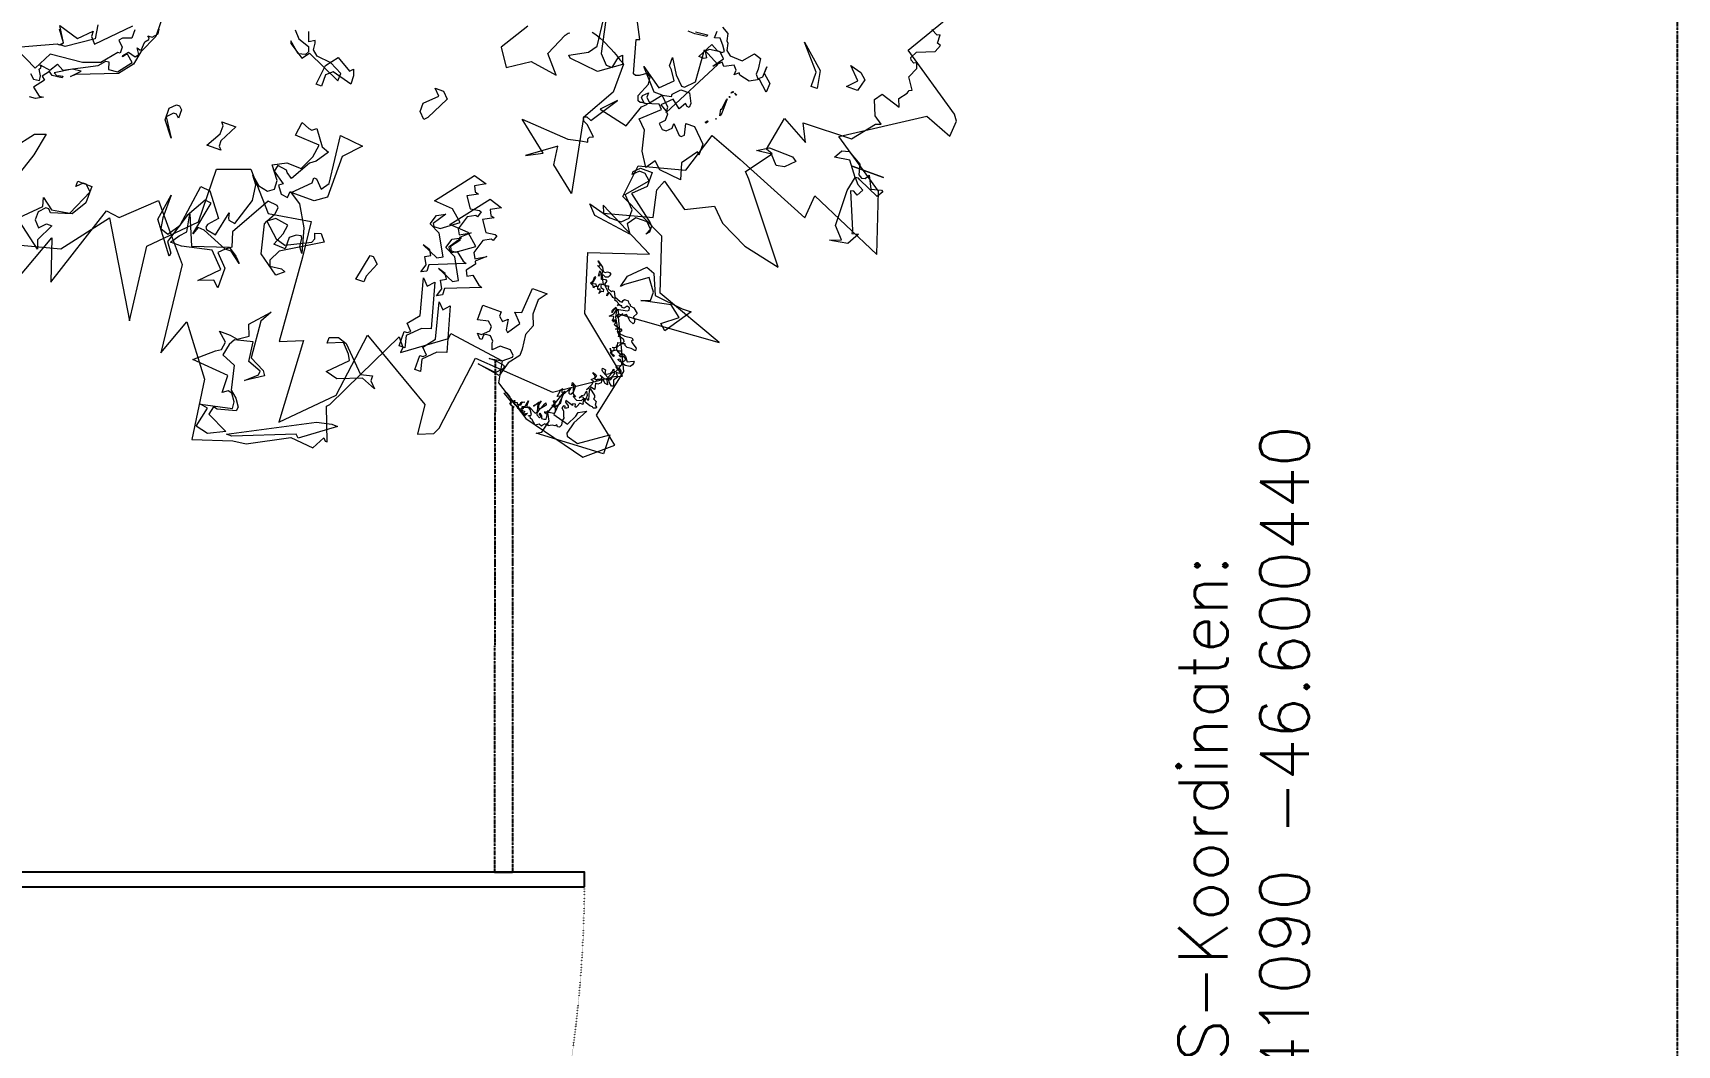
# Model space of a CAD drawing. Header units: millimetres. Extents: x -96513 to 442697, y -70111 to 173034.
# Drawn here: x 8204 to 11571, y -43493 to -41420 of the extents above; entities that cross this region are included whole.
import ezdxf

# ---------------------------------------------------------------- set-up
doc = ezdxf.new("R2010")
doc.units = ezdxf.units.MM
doc.linetypes.add('DUCT', pattern=[1, 0, -1])
doc.linetypes.add('EXPOSED0', pattern=[6.35, 3.175, -0.79375, 0.396875, -0.79375, 0.396875, -0.79375])
doc.layers.add('ARBRE', color=251, linetype='Continuous', lineweight=13)
doc.layers.add('Glass', color=130, linetype='Continuous')
doc.layers.add('Wall-Head', color=133, linetype='Continuous')
doc.layers.add('NE', color=8, linetype='Continuous', plot=False)
doc.styles.get("Standard").update_dxf_attribs({"font": 'ROMANS'})

# ---------------------------------------------------------------- blocks, each defined once
blk = doc.blocks.new('WMF2', base_point=(0, 0.01))
at = {"color": 85, "lineweight": 0}
blk.add_lwpolyline([(166.39, -14.78), (160.89, -29.58), (158.19, -21.39), (152.68, -38.14), (149.95, -37.75), (143.85, -43.43), (139.57, -38.33), (135.29, -33.25), (133.39, -15.7), (130.63, -23.1), (123.64, -13.73), (121.99, -1.9), (114.39, -4.34), (111.72, -4.67), (103.98, -8.76), (99.27, -8.35), (97.95, -10.89), (97.46, -10.41), (97.02, -10.37), (99.54, -16.88), (99.06, -17.38), (95.41, -24.9), (90.83, -34.32), (89.42, -32.65), (89.51, -31.56), (81.64, -37.29), (81.55, -38.39), (70.38, -36.78), (69.61, -32.48), (62.22, -27.79), (49.27, -24.43), (44.16, -28.75), (49.49, -33.04), (47.38, -42.86), (52.22, -53.02), (31.88, -54.47), (45.91, -59.56), (49.4, -70.11), (59.14, -74.81), (58.34, -81.44), (49.36, -83.76), (46.84, -91.88), (40.14, -89.34), (24.4, -82.93), (24.01, -87.6), (8.81, -80.93), (12.69, -92.64), (23.58, -100.08), (8.83, -109.56), (3.27, -107.44), (3.01, -110.61), (3.9, -111.79), (16.57, -120.44), (8.22, -134.47)], dxfattribs=at)
at = {"color": 63, "lineweight": 0}
blk.add_lwpolyline([(100.3, -13.3), (97.37, -13.9), (96.16, -13.9), (102.61, -9.16), (103.21, -9.75), (114.9, -5.14), (116, -5.14), (100.3, -13.3), (100.3, -13.3)], dxfattribs=at)
at = {"color": 52, "lineweight": 0}
for points in [[(122.03, -4.59), (121.2, -8.62), (122.72, -8.94), (116.58, -10.22), (116.74, -11.56), (117.68, -13), (118.53, -13.17), (119.53, -12.5), (119.62, -15.95), (127.05, -16.59), (123.52, -19.64), (122.5, -20.31), (122.25, -21.93), (124.05, -23.52), (121.84, -23.52), (120.32, -23.2), (118.31, -24.55), (119.17, -26.74), (115.88, -30.39), (117.14, -28.09), (116.53, -20.76), (113.49, -19.25), (112.89, -18.34), (116.25, -16.14), (114.07, -18.14), (114, -18.92), (116.7, -19.9), (117.23, -23.8), (120.73, -22.94), (121.42, -21.76), (121.9, -19.39), (119.14, -18.3), (118.02, -13.51), (116.67, -12.35), (115.65, -10.82), (115.72, -10.05), (119.34, -9.11), (120.19, -9.29), (120.53, -7.61), (116.29, -5.59), (119.5, -4.04), (122.03, -4.59), (122.03, -4.59)], [(95.41, -24.9), (93.1, -25.5), (93.1, -24.4), (91.88, -23.19), (94.81, -24.4), (99.43, -22.59), (101.87, -23.19), (98.33, -26.72), (98.94, -27.82), (100.65, -29.64), (103.57, -28.43), (103.57, -29.64), (101.87, -30.26), (100.05, -29.64), (95.41, -24.9), (95.41, -24.9)], [(57.77, -28.84), (58.63, -30.3), (56.93, -35.37), (57.37, -30.33), (54.22, -29.5), (53.25, -31.47), (53.04, -32.3), (51.55, -33.16), (53.17, -30.11), (53.78, -27.79), (53.47, -27.25), (51.12, -26.63), (45.81, -30.31), (45.66, -26.44), (59.37, -25.77), (58.42, -26.33), (57.77, -28.84), (57.77, -28.84)], [(57.77, -59.77), (57.34, -59.74), (56.99, -59.99), (56.55, -59.99), (56.22, -59.81), (56.35, -59.33), (56.48, -59.08), (57.01, -58.91), (57.45, -59.12), (57.71, -59.07), (57.42, -58.35), (56.8, -58.47), (56.47, -58.28), (56.73, -57.56), (56.31, -57.33), (55.87, -57.53), (55.75, -56.92), (54.93, -56.6), (54.8, -56.85), (54.47, -56.9), (54, -55.88), (52.71, -55.43), (52.29, -55.4), (52.19, -55.8), (52.04, -56.06), (51.25, -56.07), (50.96, -55.61), (50.83, -55.62), (50.67, -55.53), (50.58, -55.28), (49.76, -55.18), (48.77, -54.33), (49.22, -53.47), (49.17, -53.21), (48.84, -53.17), (48.7, -52.42), (48.83, -52.17), (49.57, -52.45), (49.82, -52.58), (49.78, -52.67), (50.67, -53.46), (51.2, -53.08), (51.37, -53.18), (51.41, -53.31), (52.03, -52.33), (52.28, -52.54), (52.29, -52.9), (52.25, -52.99), (52.13, -53.02), (52.29, -53.33), (52.38, -53.6), (52.8, -53.6), (52.54, -52.26), (51.6, -50.66), (51.34, -50.52), (51.27, -50.28), (50.74, -50.44), (50.57, -50.33), (50.48, -50.06), (50.84, -49.82), (50.98, -49.78), (50.89, -49.52), (49.55, -49.37), (48.16, -49.5), (47.78, -49.18), (48, -48.98), (47.85, -48.67), (46.68, -47.94), (46.65, -47.37), (47.56, -47.53), (48.39, -47.43), (48.9, -47.71), (48.98, -47.97), (49.76, -47.72), (50.3, -46.68), (50.19, -46.3), (49.75, -46.27), (49.22, -46.45), (49.02, -45.79), (48.86, -45.72), (48.68, -46.06), (48.07, -45.73), (47.44, -44.86), (46.32, -45.35), (46.14, -45.25), (46.23, -44.64), (46.6, -44.17), (47.56, -44.03), (48.1, -44.22), (48.58, -43.15), (48.01, -42.73), (47.85, -42.43), (48.07, -42.2), (48.76, -42.13), (48.17, -41.4), (48.71, -40.58), (48.32, -39.48), (48.7, -39.37), (49.37, -39.95), (49.47, -40.2), (49.63, -40.29), (49.94, -40.13), (49.49, -39.35), (50.01, -39.4), (50.51, -39.88), (50.54, -40.02), (50.86, -39.85), (50.83, -39.28), (51.31, -38.78), (51.84, -38.83), (51.55, -37.7), (51.59, -37.62), (52.39, -37.81), (52.44, -37.5), (51.18, -36.52), (51.08, -36.13), (51.12, -35.83), (50.51, -35.51), (50.45, -34.8), (50.07, -34.49), (50.03, -34.34), (50.2, -34.23), (50.61, -34.11), (50.82, -34.33), (51.37, -34.3), (52.2, -34.62), (52.47, -34.77), (52.63, -35.28), (52.87, -35.21), (52.86, -34.42), (52.76, -34.37), (52.7, -34.11), (53.34, -34.14), (53.62, -33.41), (53.77, -33.15), (53.9, -33.1), (53.97, -33.15), (54.13, -33.69), (54.66, -33.51), (54.57, -33.25), (56.09, -33.72), (56.03, -33.37), (55.31, -32.87), (55.2, -32.49), (55.39, -32.36), (55.77, -32.24), (55.88, -32.62), (56.15, -32.56), (56.36, -32.12), (55.85, -31.63), (55.46, -30.55), (55.3, -30.46), (55.43, -29.76), (55.24, -28.88), (55.5, -28.39), (55.87, -28.34), (56.16, -28.62), (56.42, -28.33), (56.99, -28.28), (57.65, -27.88), (57.72, -28.12), (58.03, -28.17), (58.25, -27.98), (58.41, -28.05), (58.73, -27.66), (58.86, -27.41), (59.43, -27.6), (60.1, -27.17), (61.07, -28.04), (61.37, -28.09), (61.58, -28.52), (61.97, -28.4), (61.62, -28.65), (61.49, -28.9), (62.03, -29.74), (62.37, -29.92), (63.43, -29.61), (63.34, -29.34), (63.61, -29.26), (63.52, -29), (62.86, -28.99), (63.01, -28.72), (62.94, -28.47), (62.26, -28.88), (62.57, -28.28), (62.89, -28.34), (63.48, -28.85), (64.34, -29.1), (64.6, -29.45), (65.11, -29.53), (65.65, -29.92), (65.93, -29.83), (66.02, -29.66), (65.89, -29.26), (65.11, -29.09), (65.26, -29.04), (66.15, -29.41), (66.02, -29.89), (67.84, -30.97), (67.51, -31.22), (66.81, -30.85), (66.26, -30.24), (65.89, -30.14), (65.56, -30.31), (65.43, -30.34), (65.4, -29.99), (64.88, -30.15), (64.76, -29.76), (64.15, -30.11), (64.22, -30.34), (64, -30.58), (63.48, -30.72), (64.02, -30.36), (64.06, -29.83), (64.32, -29.76), (64.47, -29.5), (64.37, -29.25), (64.12, -29.12), (63.68, -29.31), (63.59, -29.47), (63.68, -29.74), (63.15, -29.91), (62.91, -31.2), (62.89, -30.2), (62.83, -30.07), (62.59, -29.93), (62.37, -30.14), (60.91, -29.37), (60.7, -29.58), (60.56, -29.85), (60.92, -31.25), (60.95, -31.35), (61.49, -30.77), (61.62, -30.52), (60.95, -31.58), (60.73, -31.77), (60.58, -32.05), (60.79, -31.06), (60.63, -30.55), (60.45, -30.45), (60.1, -30.71), (59.75, -31.73), (59.62, -31.98), (59.42, -31.56), (60.41, -30.31), (60.57, -29.63), (60.56, -29.41), (60.48, -29.15), (59.78, -28.78), (59.61, -29.12), (59.81, -29.35), (60.09, -29.48), (59.99, -29.66), (59.52, -29.31), (59.36, -28.78), (58.88, -28.85), (58.48, -28.96), (58.53, -29.53), (58.63, -29.93), (59.11, -30.07), (59.2, -30.34), (58.98, -30.11), (58.66, -30.69), (58.5, -30.4), (57.42, -30.59), (57.23, -30.94), (57.5, -31.63), (57.97, -31.77), (58.34, -31.96), (58.03, -32.11), (58.06, -32.48), (58.09, -32.59), (58.37, -32.72), (58.26, -32.91), (58, -32.77), (57.77, -31.77), (57.68, -31.73), (57.33, -32.4), (57.28, -32.27), (56.9, -32.97), (56.98, -34.3), (57.97, -33.85), (57.74, -35.15), (57.85, -35.31), (57.61, -35.42), (57.47, -35.67), (57.52, -35.37), (57.39, -34.96), (57.14, -34.83), (56.74, -34.96), (56.01, -36.34), (56.16, -35.64), (56.04, -35.25), (55.87, -35.15), (55.61, -35.22), (55.28, -35.83), (55.72, -37.28), (56, -36.77), (56.07, -37.45), (55.3, -37.06), (55.27, -35.48), (54.61, -35.03), (54.96, -35), (55.02, -34.9), (54.16, -34.45), (53.24, -34.74), (53.05, -35.07), (52.92, -35.12), (53.11, -35.44), (53.43, -35.41), (53.84, -35.06), (53.53, -35.66), (53.04, -35.95), (52.98, -36.7), (52.93, -36.78), (52.55, -36.04), (52.54, -35.47), (52.19, -35.28), (51.91, -35.35), (52.44, -37.08), (52.39, -37.16), (52.45, -37.28), (52.71, -37.43), (52.87, -37.29), (53.01, -37.03), (52.38, -38.45), (52.36, -39.1), (52.67, -39.15), (52.85, -39.25), (52.39, -39.66), (52.26, -39.92), (52.49, -40.27), (53.02, -40.55), (52.98, -40.64), (52.41, -40.45), (52.16, -40.32), (52.31, -39.62), (51.9, -39.53), (51.76, -39.57), (51.81, -39.69), (51.02, -39.94), (51.02, -40.16), (51.11, -40.42), (51.46, -40.59), (50.47, -40.19), (49.85, -40.29), (49.72, -40.33), (49.57, -40.61), (49.49, -40.55), (49.46, -40.43), (49.28, -40.54), (49.15, -40.81), (49.22, -41.05), (48.9, -41.88), (48.95, -42.01), (49.46, -41.85), (49.82, -40.94), (49.95, -40.7), (51.24, -41.37), (51.43, -41.67), (51.53, -42.07), (50.86, -41.92), (50.77, -41.24), (50.48, -41.18), (49.74, -41.56), (49.46, -42.27), (49.5, -42.42), (49.41, -42.59), (49.24, -42.27), (48.89, -42.32), (48.63, -42.83), (49.09, -43.19), (49.12, -43.32), (49.21, -43.37), (48.38, -43.7), (48.25, -43.95), (48.36, -44.36), (48.89, -44.41), (49.31, -44.64), (48.96, -44.87), (48.46, -44.41), (48.27, -44.32), (47.88, -45.08), (47.97, -45.33), (48.55, -45.65), (48.68, -45.4), (48.96, -45.31), (49.3, -45.49), (49.06, -45.7), (50.1, -46.26), (50.9, -45.79), (50.93, -45.72), (50.82, -45.31), (50.42, -45.22), (50.17, -45.09), (50.28, -44.9), (51.03, -45.31), (51.03, -45.54), (51.44, -46.19), (51.18, -45.85), (51.02, -45.76), (50.63, -46.1), (50.58, -46.17), (50.67, -46.44), (50.83, -46.52), (51.09, -46.45), (50.35, -46.83), (50.42, -47.09), (50.26, -47.21), (50.42, -47.72), (49.49, -48.01), (49.31, -48.35), (49.49, -48.67), (50.03, -48.84), (50.3, -48.99), (50.77, -48.92), (50.44, -48.95), (51.22, -49.71), (51.11, -49.74), (51.31, -50.19), (51.71, -50.04), (51.65, -50.13), (51.4, -50.23), (51.47, -50.48), (52.03, -50.67), (52.29, -50.82), (52.12, -51.17), (52.29, -51.69), (52.54, -51.59), (52.57, -51.17), (52.63, -51.43), (52.9, -51.36), (52.76, -51.82), (52.87, -52.23), (53.49, -52.1), (53.75, -52.03), (53.04, -52.74), (52.85, -53.52), (52.92, -53.78), (53.01, -53.82), (53.28, -53.74), (53.5, -52.87), (53.5, -53.31), (53.09, -54.09), (52.87, -53.87), (52.85, -53.74), (50.74, -54.16), (50.47, -54.45), (50.6, -54.86), (51.14, -55.04), (51.55, -54.48), (51.91, -54.45), (52.09, -54.54), (52.03, -54.61), (52.09, -54.76), (52.39, -54.6), (52.42, -54.73), (52.51, -54.77), (52.77, -54.69), (52.92, -54.44), (52.77, -54.92), (53.44, -55.27), (53.59, -55.23), (53.84, -55.36), (53.75, -55.52), (53.79, -55.66), (54.35, -55.63), (54.31, -55.72), (54.95, -56.16), (55.21, -56.29), (55.34, -56.28), (55.36, -55.82), (55.49, -55.58), (55.61, -55.96), (55.42, -56.31), (56.6, -57.37), (57.04, -57.37), (57.3, -57.31), (57.27, -56.95), (57.18, -56.7), (56.58, -56.58), (56.42, -56.07), (56.77, -56.03), (57.04, -55.74), (57.17, -55.49), (57.04, -55.96), (57.15, -56.34), (57.42, -56.28), (57.5, -56.1), (57.66, -56.41), (57.75, -56.66), (58.41, -56.45), (58.45, -56.16), (58.7, -56.5), (59.31, -56.82), (58.99, -57.43), (58.98, -58.29), (58.79, -58.19), (59.04, -56.9), (58.99, -56.77), (58.39, -57.11), (58.15, -56.74), (57.97, -56.66), (57.71, -56.74), (57.66, -57.05), (57.53, -57.31), (56.88, -57.52), (57.28, -58.16), (57.46, -58.26), (57.59, -58.22), (57.82, -59.01), (58.22, -58.91), (58.37, -58.64), (58.47, -59.68), (57.96, -59.2), (57.81, -59.24), (57.85, -59.58), (57.93, -59.84), (59.21, -60.53), (58.92, -60.47), (58.77, -60.73), (58.88, -60.98), (59.17, -61.05), (59.42, -61.39), (58.22, -60.54), (57.77, -59.77), (57.77, -59.77)], [(170.48, -28.84), (164.64, -34.67), (165.12, -36.39), (162.8, -34.67), (159.28, -35.28), (156.97, -40.52), (158.19, -41.62), (158.8, -41.62), (159.88, -40.52), (159.88, -41.62), (156.97, -41.62), (156.97, -38.21), (158.8, -35.28), (162.8, -34.07), (163.41, -34.67), (164.03, -34.67), (165.12, -33.45), (165.12, -31.75), (164.03, -30.53), (162.8, -31.75), (161.71, -31.75), (163.41, -28.23), (162.8, -26.5), (168.04, -30.53)], [(127.86, -39.54), (126.03, -38.33), (124.94, -37.24), (127.24, -38.94), (128.46, -38.94), (129.55, -37.85), (127.24, -35.41), (127.24, -31.39), (128.46, -32.48), (131.38, -31.39), (127.86, -34.91), (130.76, -37.85), (136.62, -36.62), (138.93, -36.62), (137.71, -38.33), (136.62, -39.54), (137.23, -43.08), (134.79, -37.24), (127.86, -39.54), (127.86, -39.54)], [(70.82, -34.21), (69.59, -35.56), (69.59, -35.99), (71.7, -36.34), (72.94, -36.34), (70.38, -36.78), (68.72, -38.1), (68.72, -38.45), (69.59, -39.32), (71.7, -39.32), (72.94, -38.1), (73.38, -39.32), (73.38, -39.76), (74.16, -40.55), (75.04, -40.55), (75.48, -40.2), (75.48, -39.32), (75.92, -39.32), (76.72, -40.2), (75.92, -40.2), (74.6, -41.44), (74.6, -42.32), (75.48, -43.11), (77.6, -42.67), (77.6, -45.66), (73.81, -45.66), (73.81, -44.79), (72.94, -44), (72.05, -44.79), (71.7, -42.67), (71.26, -42.32), (69.59, -44.79), (71.26, -46.54), (69.94, -46.89), (69.59, -52), (66.59, -52), (67.83, -50.32), (67.83, -47.34), (67.04, -45.22), (67.83, -43.11), (67.48, -40.2), (67.48, -38.89), (69.16, -36.78), (69.94, -33.86), (74.6, -34.65), (70.82, -34.21), (70.82, -34.21)], [(90.23, -35.66), (89.63, -35.66), (89.02, -36.14), (90.23, -37.37), (88.4, -39.67), (90.23, -46.74), (89.02, -45.52), (87.92, -46.74), (85.48, -37.97), (87.31, -37.37), (89.63, -35.05), (89.02, -32.72), (90.23, -32.72), (90.23, -35.66), (90.23, -35.66)], [(122.64, -46.8), (119.8, -44.2), (117.78, -43.62), (113.05, -45.94), (112.69, -46.71), (113.05, -47.75), (111.9, -48.16), (110.76, -46.76), (118.41, -42.1), (119.56, -39.88), (119.15, -38.74), (116.82, -39.05), (116.04, -38.68), (117.45, -37.54), (121.56, -40.46), (122.95, -46.17), (122.64, -46.8), (122.64, -46.8)], [(174.7, -43.59), (178.13, -43.59), (178.13, -48.16), (177.26, -48.16), (177.26, -44.83), (176.02, -43.59), (173.91, -43.59), (170.9, -47.37), (168.8, -48.16), (169.68, -43.59), (171.36, -38.49), (171.81, -38.05), (173.47, -42.7), (174.7, -43.59), (174.7, -43.59)], [(99.65, -46.23), (100.87, -43.31), (100.87, -42.08), (102.57, -42.08), (101.47, -47.33), (100.87, -47.33), (99.65, -46.23), (99.65, -46.23)], [(87.01, -67), (86.45, -65.93), (85.72, -65.71), (87.73, -64.61), (86.24, -62.48), (84.47, -62.76), (84.07, -62.63), (84.4, -61.49), (84.81, -61.62), (86.3, -60.82), (87.13, -58.03), (86.56, -56.98), (84.52, -58.13), (86.33, -56.54), (86.04, -56.01), (87.37, -54.28), (86.87, -53.24), (85.82, -53.82), (84.11, -52.42), (83.35, -52.19), (90.12, -49.5), (90.07, -48.23), (91.12, -47.66), (90.64, -49.3), (91.42, -50.77), (90.37, -51.37), (90.96, -52.33), (92.52, -52.8), (89.13, -51.34), (88.07, -51.91), (90.31, -55.97), (92.58, -57.08), (91.99, -59.05), (90.39, -59.91), (92.05, -57.37), (91.75, -56.85), (90.49, -56.9), (87.19, -59.31), (89.51, -61.33), (93.35, -61.59), (87.7, -68.89), (85.01, -68.09), (87.01, -67), (87.01, -67)], [(40.86, -56.38), (43.16, -58.19), (49.01, -56.98), (47.19, -57.59), (47.19, -59.3), (49.01, -61.74), (53.04, -58.82), (53.65, -58.19), (53.04, -60.53), (50.1, -63.43), (48.41, -62.83), (46.7, -58.82), (40.86, -58.19), (39.03, -58.19), (42.55, -52.98), (43.78, -54.06), (40.86, -56.38), (40.86, -56.38)], [(113.17, -63.62), (113.17, -55.18), (115.36, -53.65), (120.07, -53.65), (116.91, -56.82), (116.91, -57.81), (116.37, -57.81), (114.82, -56.28), (113.72, -57.81), (114.82, -67.35), (110.12, -66.81), (113.17, -63.62), (113.17, -63.62)], [(156.89, -69.51), (157.43, -66.75), (159.56, -64.03), (167.3, -61.05), (168.14, -60.32), (166.54, -62.02), (168.32, -61.8), (171.36, -59.94), (170.42, -59.42), (170.47, -59.72), (169.59, -59.84), (169.56, -59.52), (171.59, -59.29), (172.31, -59.83), (173.34, -58.5), (172.64, -57.96), (174.22, -55.94), (172.57, -54.64), (171.71, -54.74), (173.12, -54.01), (174.29, -53.87)], [(175.68, -58.22), (174.72, -57.4), (173.53, -57.53), (173.65, -58.47), (174.34, -59.58), (174.13, -59.93), (174.18, -60.23), (174.45, -60.45), (172.34, -60.13), (171.33, -61.75), (169.98, -60.98), (163.78, -64.16), (162.73, -65.48), (162.11, -65.55), (161.63, -64.1), (159.84, -64.31), (157.76, -66.95), (159.09, -68.05), (159.4, -68.02), (159.94, -67.33), (159.98, -67.64), (159.15, -68.6), (157.6, -68.22), (157.12, -68.85), (157.81, -69.96), (157.22, -69.78), (156.92, -69.81), (156.81, -71.58), (156.27, -72.27), (156.3, -72.59), (156.65, -72.85), (155.79, -72.95), (154.94, -73.93), (155.05, -74.81)], [(155.22, -76.3), (155.18, -73.27), (156.89, -69.51), (156.89, -69.51)], [(136.37, -58.45), (136.37, -57.37), (135.76, -56.76), (138.68, -56.76), (136.98, -59.69), (136.98, -61.39), (137.47, -62), (134.54, -62), (136.37, -58.45), (136.37, -58.45)], [(147.98, -61.05), (146.87, -62.15), (146.26, -62.15), (145.66, -61.53), (145.66, -59.83), (146.26, -60.44), (146.87, -60.44), (147.98, -59.23), (145.66, -55.68), (147.98, -58.61), (147.98, -61.05), (147.98, -61.05)], [(64.7, -71.27), (60.09, -70.06), (57.77, -70.06), (56.55, -71.27), (56.55, -72.98), (58.86, -75.3), (55.34, -79.44), (56.55, -80.53), (57.77, -80.53), (58.86, -79.44), (58.86, -80.05), (57.77, -81.14), (55.34, -81.14), (55.34, -78.22), (57.77, -75.92), (52.42, -71.77), (51.91, -71.27), (51.91, -70.06), (52.42, -69.46), (51.91, -70.67), (53.02, -71.77), (55.34, -71.77), (56.55, -70.06), (55.34, -68.37), (63.01, -69.46), (64.7, -71.27), (64.7, -71.27)], [(97.72, -81.01), (100.04, -76.4), (100.64, -75.79), (101.87, -77), (101.87, -78.71), (99.41, -81.01), (100.64, -82.24), (98.93, -82.24), (97.72, -81.01), (97.72, -81.01)], [(122.21, -79.14), (120.38, -81.45), (117.46, -79.74), (116.86, -80.36), (116.37, -79.14), (116.37, -77.44), (120.38, -78.53), (121.59, -77.44), (121.59, -75.13), (122.69, -75.13), (122.21, -79.14), (122.21, -79.14)], [(18.5, -90.74), (17.84, -93.61), (20.02, -96.45), (22.98, -96.02), (22.05, -97.63), (20.72, -98), (17.93, -96.37), (17.41, -94.37), (16.65, -93.94), (15.97, -94.11), (15.49, -94.96), (14.21, -92.52), (12.21, -93.06), (11.86, -92.86), (12.6, -91.6), (16.89, -93.51), (17.23, -93.72), (17.84, -93.61), (16.91, -92.52), (15.64, -91.79), (16.37, -90.52), (17.22, -91.02), (17.83, -90.91), (14.87, -83.79), (14.78, -83.17), (13.49, -83.45), (14.87, -81.07), (17.86, -80.56), (18.47, -80.47), (16.28, -81.33), (18.28, -83.52), (18.5, -90.74), (18.5, -90.74)], [(30.71, -93.26), (29.79, -92.67), (31.51, -90.88), (33.12, -90.61), (34.74, -92.37), (37.69, -92.07), (35.5, -93.43), (30.71, -93.26), (30.71, -93.26)], [(12.72, -95.5), (19.16, -95.5), (12.72, -95.5), (12.72, -95.5)], [(46.51, -96.62), (46.65, -96.16), (46.74, -95.97), (46.95, -97.29), (46.8, -97.34), (46.58, -99.41), (46.49, -99.57), (46.51, -96.62), (46.51, -96.62)], [(47.28, -95.16), (47.15, -95.21), (47.28, -95.16), (47.28, -95.16)], [(48.48, -94.16), (48.71, -93.73), (48.96, -93.86), (48.64, -94.24), (48.48, -94.16), (48.48, -94.16)], [(58.61, -95.97), (60.32, -95.97), (63.86, -99.98), (59.71, -97.06), (57.39, -99.38), (58.61, -101.21), (59.21, -101.81), (59.21, -103.52), (57.39, -100.59), (55.69, -98.89), (55.08, -98.89), (53.39, -100.59), (53.87, -107.05), (50.45, -105.22), (56.79, -93.05), (56.79, -94.14), (58.61, -95.97), (58.61, -95.97)], [(78.38, -97.12), (74.97, -98.96), (73.76, -100.65), (74.37, -105.9), (74.97, -106.51), (76.08, -106.51), (76.08, -107.72), (74.37, -108.33), (72.54, -99.56), (70.84, -97.73), (69.62, -97.73), (69.14, -100.05), (68.53, -100.65), (67.9, -98.96), (72.05, -96.02), (77.9, -96.64), (78.38, -97.12), (78.38, -97.12)], [(45.08, -100.81), (45.46, -101.12), (45.03, -100.9), (45.08, -100.81), (45.08, -100.81)], [(45.94, -101.27), (45.76, -101.16), (46.23, -100.87), (46.06, -101.21), (45.94, -101.27), (45.94, -101.27)], [(46.06, -100), (46.17, -99.95), (46.26, -100.23), (46.22, -100.08), (46.06, -100), (46.06, -100)], [(41.84, -105.25), (41.63, -105.03), (41.84, -105.25), (41.84, -105.25)], [(31.94, -110.31), (36.07, -115.05), (31.32, -110.9), (30.71, -107.38), (31.94, -107.38), (31.94, -110.31), (31.94, -110.31)], [(23.77, -111.52), (26.08, -113.84), (23.77, -113.24), (22.56, -112.13), (23.16, -109.69), (25.47, -109.69), (23.77, -111.52), (23.77, -111.52)]]:
    blk.add_lwpolyline(points, dxfattribs=at)
at = {"color": 66, "lineweight": 0}
for points in [[(168.26, -25.61), (158.55, -28.14), (151.66, -37.02), (141.23, -19.49), (142.97, -34.33), (135.13, -42.17), (135.3, -53.01), (129.01, -55.27), (122.91, -48.29), (114.53, -49.68), (113.77, -42.55), (112.45, -25.61), (108.09, -27.35), (107.21, -10.78), (98.49, -19.49), (96.74, -32.59), (81.64, -23.67), (81.04, -17.76), (78.09, -18.94), (77.45, -20.28), (75.41, -35.48), (59.11, -34.32), (48.77, -41.31), (47.36, -41.88), (58.37, -50.92), (61.87, -62.25), (50.47, -66), (62.16, -71.92), (61.59, -70.48), (52.23, -72.98), (53.36, -78.3), (52.54, -80.39), (46.99, -76.49), (41.75, -79.1), (39.13, -76.49), (33.51, -73.76), (26.05, -72.12), (37.25, -86.3), (38.33, -87.51), (34.61, -92.45), (35.99, -92.94), (34.69, -99.75), (29.28, -96.73), (30.97, -100.19), (21.09, -100.49), (17.67, -104.7), (16.66, -105.12), (18.28, -106.23), (19.48, -109.18), (18.41, -110.67), (14.49, -109.41), (15.1, -110.95), (13.93, -112.47), (13.73, -113.15), (13.23, -113.37), (14.72, -115.61), (13.76, -117.64), (14.16, -118.66), (14.68, -118.45), (15.39, -118.76), (15.6, -119.27), (14.94, -120.61), (11.56, -121.96), (10.97, -123.39), (11.67, -123.68), (11.74, -125.32), (12.27, -125.11), (13.58, -125.77)], [(85.82, -32.33), (85.2, -32.33), (84.59, -32.83), (85.82, -34.04), (83.99, -36.36), (85.82, -43.43), (84.59, -42.2), (83.5, -43.43), (81.06, -34.64), (82.88, -34.04), (85.2, -31.73), (84.59, -29.42), (85.82, -29.42), (85.82, -32.33), (85.82, -32.33)], [(120.42, -66.45), (119.65, -67.04), (117.45, -64.06), (115.93, -63.49), (117.61, -61.04), (118.69, -60.22), (120.94, -56.22), (122.15, -57.02), (122.44, -57.42), (124.35, -57.69), (124.6, -56.41), (122.13, -54.73), (122.91, -54.15), (121.8, -52.67), (120.44, -52.47), (120.32, -53.77), (117.85, -52.09), (115.45, -48.04), (114.13, -43.19), (114.93, -44.29), (115.11, -45.98), (115.4, -46.38), (116.35, -46.16), (117.52, -45.28), (117.5, -42.97), (119.86, -43.05), (118.8, -45.54), (118.53, -47.44), (121.17, -47.9), (122.64, -46.8), (121.69, -48.6), (121.49, -49.97), (121.78, -50.35), (123.77, -50.57), (128.28, -42.59), (127.38, -39.75), (128.46, -38.94), (133.52, -40.99), (134.82, -41.11), (135.39, -39.6), (134.06, -46.44), (135.36, -46.55), (137.61, -42.55), (139.52, -36.52), (138.12, -34.62), (138.22, -33.95), (142.72, -39.97), (141.89, -45.21), (141.95, -40.55), (141.61, -38.48), (139.96, -37.89), (138.27, -40.36), (137.04, -48.82), (135.07, -48.6), (131.68, -44.07), (133.27, -42.27), (133.42, -41.67), (133.14, -41.28), (131.16, -40.93), (130.09, -45.87), (129.9, -44.79), (129.67, -44.48), (128.38, -44.23), (126.63, -49.66), (127.08, -52.73), (128.25, -54.29), (126.47, -52.71), (124.5, -52.36), (123.39, -53.17), (123.49, -54.92), (125.42, -57.49), (122.86, -58.8), (119.88, -58.72), (118.5, -61.58), (118.12, -64.16), (123.08, -64.47), (122.69, -67.2), (121.11, -66.56), (120.42, -66.45), (120.42, -66.45)], [(82.59, -63.67), (82.02, -62.61), (81.29, -62.4), (83.29, -61.31), (81.8, -59.17), (80.03, -59.45), (79.63, -59.31), (79.98, -58.16), (80.39, -58.29), (81.86, -57.49), (82.69, -54.71), (82.12, -53.66), (80.09, -54.82), (81.89, -53.24), (81.61, -52.7), (82.93, -50.96), (82.44, -49.93), (81.38, -50.49), (79.67, -49.09), (78.94, -48.87), (85.72, -46.19), (85.64, -44.92), (86.71, -44.35), (86.21, -45.98), (87.01, -47.47), (85.95, -48.04), (86.55, -49.02), (88.1, -49.47), (84.71, -48.03), (83.64, -48.6), (85.9, -52.66), (88.14, -53.77), (87.55, -55.72), (85.96, -56.58), (87.61, -54.06), (87.34, -53.53), (86.07, -53.59), (82.77, -55.98), (85.1, -58.01), (88.93, -58.28), (83.26, -65.56), (80.58, -64.76), (82.59, -63.67), (82.59, -63.67)], [(182.1, -61.15), (172.77, -65.4), (172.29, -65.4), (171.68, -66.02), (173.43, -68.94), (169.39, -67.77), (166.98, -70.11), (166.96, -69.01), (165.85, -67.81), (160.08, -73.71)], [(159.47, -73.11), (159.44, -71.4), (161.14, -70.78), (161.73, -70.16), (160.64, -69.08), (160.62, -67.87), (161.11, -67.86), (163.5, -64.91), (166.9, -63.65), (173.36, -63.08), (175.14, -59.53), (179.8, -61.8)], [(171.68, -66.02), (173.31, -68.24)], [(166.58, -71.59), (166.11, -68.82), (171.09, -65.45), (172.15, -65.45), (171.68, -66.02), (171.68, -66.02)], [(68.73, -71.99), (73.89, -76.06), (74.34, -79.76), (79.68, -75.87), (76.6, -77.49), (82.66, -82.33), (73, -81.67), (70.51, -82.25), (69.1, -82.43), (69.35, -83.04), (69.14, -83.51), (68.47, -83.79), (70.41, -85.67), (71.27, -86.04), (71.55, -86.71), (71.33, -86.9), (71, -87.03), (70.05, -86.62), (66.45, -92.02), (69.04, -89.28), (63.17, -87.99), (61.62, -92.45), (60.75, -93.34), (61.84, -93.29), (62.18, -93.16), (62.64, -93.37), (63.02, -94.3), (61.86, -97.06), (62.03, -98.49), (62.51, -98.7), (62.64, -99.03), (64.13, -98.04), (64.8, -97.78), (65.29, -97.98), (67.08, -104.41), (66.4, -104.68), (68.19, -108.14)], [(87.74, -99.72), (91.28, -94.1), (89.03, -90.71), (84.85, -93.45), (79.38, -92.64), (82.27, -96.02), (80.34, -100.54), (80.31, -100.55), (80.25, -100.64), (80.17, -100.76), (80.05, -100.9), (79.89, -101.09), (79.68, -101.28)], [(75.62, -102.89), (75.04, -102.76), (74.41, -102.57), (73.74, -102.32), (73.05, -102.03), (72.35, -101.7), (71.67, -101.35), (70.98, -101), (70.34, -100.64), (69.73, -100.29), (69.19, -99.97), (68.7, -99.67), (68.31, -99.43), (68.02, -99.24), (67.83, -99.11), (67.77, -99.08), (67.77, -93.28), (71.55, -86.71), (68.73, -71.99), (68.73, -71.99)], [(130.11, -83.69), (128.85, -82.3), (126.54, -81.5), (126.24, -80.52), (126.57, -79.87), (128, -79.47), (130.14, -81.38), (129.97, -80.9), (127.04, -78.97), (125.91, -80.36), (118.92, -77.16), (118.88, -78.69), (121.4, -80.01), (124.34, -80.36), (125.43, -81.26), (125.58, -82.58), (125.74, -83.07), (126.83, -82.4), (127.49, -84.3)], [(55.55, -83.45), (56.85, -81.67), (58.61, -84.37), (59.53, -88.36), (61.31, -90.12), (57.78, -93.28), (58.61, -94.11), (61.31, -93.28), (62.23, -94.11), (62.23, -94.58), (61.31, -95.5), (61.31, -94.58), (60.48, -93.73), (58.61, -95.97), (56.85, -96.33), (56.85, -96.8), (55.55, -98.2), (53.79, -98.2), (52.87, -96.33), (52.87, -95.5), (53.33, -95.5), (53.79, -95.97), (54.63, -94.58), (56.39, -95.97), (58.23, -94.11), (56.85, -93.28), (56.39, -92.81), (56.39, -91.51), (57.31, -90.59), (56.39, -89.66), (55.55, -89.66), (54.63, -90.59), (54.63, -91.51), (52.87, -89.66), (52.41, -89.66), (51.93, -90.12), (52.41, -92.34), (50.63, -92.34), (47.94, -89.66), (47.94, -87.42), (48.41, -87.89), (50.63, -84.84), (49.71, -81.67), (54.16, -82.15), (55.55, -83.45), (55.55, -83.45)], [(41.84, -105.25), (43.62, -104.29), (45.73, -104.74), (46.01, -105.12), (46.77, -104.41), (46.73, -105.44), (47.43, -106.2), (49.22, -105.25), (49.85, -105.94), (51.28, -104.6), (49.82, -106.67), (50.87, -107.74), (52.95, -107.44), (53.69, -106.82), (53.01, -105.71), (53.39, -105.43), (54.48, -105.47), (52.9, -108.54), (51.53, -107.75), (50.51, -107.72), (50.13, -108.07), (50.82, -109.11), (51.79, -110.25), (52.85, -109.93), (52.79, -111.31)], [(56.72, -109.72), (54.29, -109.98), (54.31, -109.62), (56.73, -109.36), (58.12, -109.4)], [(52.09, -112.38), (50.71, -111.59), (50.41, -110.19), (50.06, -109.81), (49.75, -108.42), (48.76, -107.65), (46.27, -107.55), (44.45, -109.59), (43.06, -109.17), (42.78, -107.03), (42.83, -106.03), (42.2, -105.27), (41.44, -105.97), (41.35, -108.07), (41.41, -106.7), (39.72, -105.17), (39.79, -103.4), (41.84, -105.25), (41.84, -105.25)]]:
    blk.add_lwpolyline(points, dxfattribs=at)

msp = doc.modelspace()

# ---------------------------------------------------------------- linework, layer by layer
at = {"layer": 'Glass', "linetype": 'DUCT'}
msp.add_arc((6789.3, -43153.8), 2543.8, 282.3425, 0.3379, dxfattribs=at)
at = {"layer": 'NE', "linetype": 'EXPOSED0'}
for p, q in [((11570.5, -40235.2), (11570.5, -51235.2)), ((9150, -42090.7), (9148.5, -43138.8)), ((9185.8, -42183.9), (9185.5, -43138.8))]:
    msp.add_line(p, q, dxfattribs=at)
at = {"layer": 'Wall-Head'}
msp.add_line((9148.5, -43138.8), (9185.5, -43138.8), dxfattribs=at)
msp.add_lwpolyline([(9333.1, -43168.8), (9333.1, -43138.8), (7333.1, -43138.8), (7333.1, -43168.8)], close=True, dxfattribs=at)

# ---------------------------------------------------------------- block references
at = {"layer": 'ARBRE', "lineweight": 5, "xscale": 10.52532675232138, "yscale": 10.52532675232138, "zscale": 10.52532675232138, "rotation": 160.1685466476646}
msp.add_blockref('WMF2', (9730, -42706.7), dxfattribs=at)

# ---------------------------------------------------------------- texts
at = {"color": 8, "insert": (10549.8, -43097.4), "char_height": 100, "attachment_point": 2, "rotation": 90}
msp.add_mtext_dynamic_manual_height_columns('GPS-Koordinaten: \\P-23.541090 -46.600440', width=7144.499, gutter_width=1250, heights=[0], dxfattribs=at)

doc.saveas('drawing.dxf')
